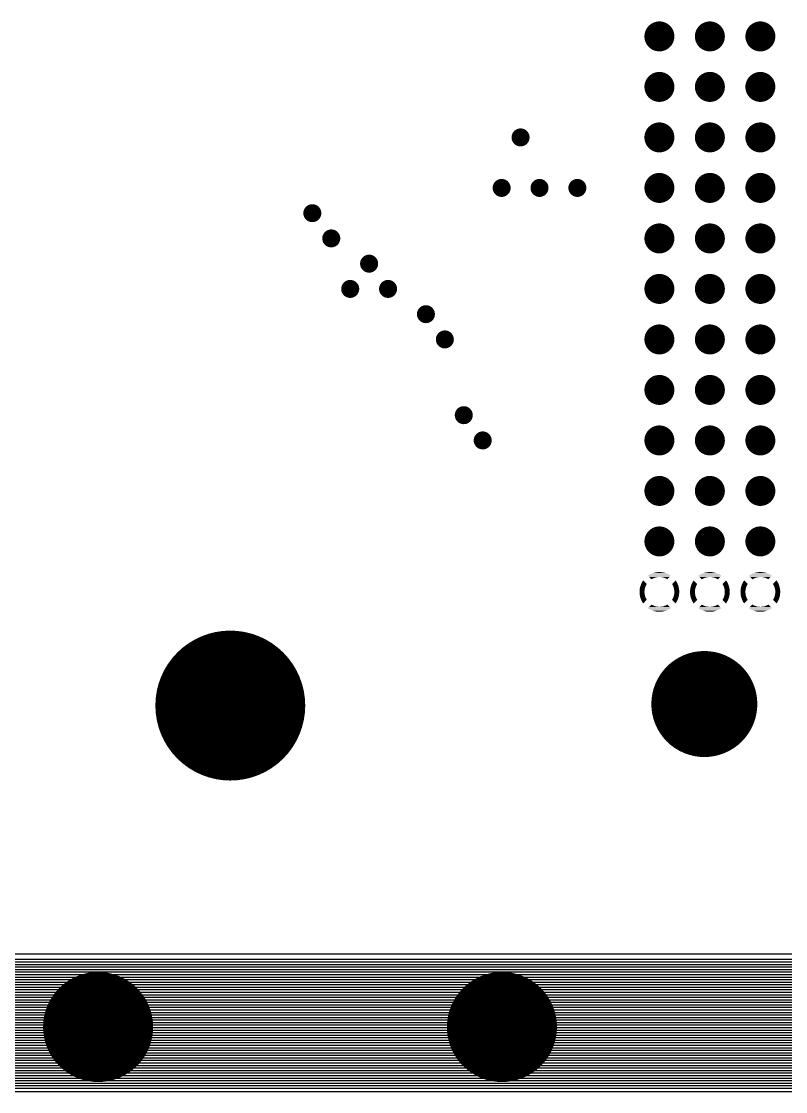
# Model space of a CAD drawing. Extents: x 295 to 953, y 10 to 290.
# Drawn here: x 624.2 to 662.6, y 96 to 149.8 of the extents above; entities that cross this region are included whole.
import ezdxf

# ---------------------------------------------------------------- set-up
doc = ezdxf.new("R2010")
doc.units = 0
doc.header["$LTSCALE"] = 5
doc.header["$MEASUREMENT"] = 0
doc.layers.get('0').update_dxf_attribs({"linetype": 'CONTINUOUS', "lineweight": 25})
doc.layers.add('DV-ABPB-A4_GND', color=1, linetype='CONTINUOUS')

msp = doc.modelspace()

# ---------------------------------------------------------------- linework, layer by layer
for points, const_width in [([(655.923, 149.073, 1), (656.677, 149.073, 1)], 0.754), ([(658.463, 149.073, 1), (659.217, 149.073, 1)], 0.754), ([(661.003, 149.073, 1), (661.757, 149.073, 1)], 0.754), ([(655.923, 146.533, 1), (656.677, 146.533, 1)], 0.754), ([(658.463, 146.533, 1), (659.217, 146.533, 1)], 0.754), ([(661.003, 146.533, 1), (661.757, 146.533, 1)], 0.754), ([(649.088, 143.993, 1), (649.541, 143.993, 1)], 0.453), ([(655.923, 143.993, 1), (656.677, 143.993, 1)], 0.754), ([(658.463, 143.993, 1), (659.217, 143.993, 1)], 0.754), ([(661.003, 143.993, 1), (661.757, 143.993, 1)], 0.754), ([(655.923, 141.453, 1), (656.677, 141.453, 1)], 0.754), ([(658.463, 141.453, 1), (659.217, 141.453, 1)], 0.754), ([(661.003, 141.453, 1), (661.757, 141.453, 1)], 0.754), ([(648.136, 141.453, 1), (648.589, 141.453, 1)], 0.453), ([(650.041, 141.453, 1), (650.494, 141.453, 1)], 0.453), ([(651.946, 141.453, 1), (652.399, 141.453, 1)], 0.453), ([(638.611, 140.183, 1), (639.064, 140.183, 1)], 0.453), ([(655.923, 138.913, 1), (656.677, 138.913, 1)], 0.754), ([(658.463, 138.913, 1), (659.217, 138.913, 1)], 0.754), ([(661.003, 138.913, 1), (661.757, 138.913, 1)], 0.754), ([(639.563, 138.913, 1), (640.016, 138.913, 1)], 0.453), ([(641.468, 137.643, 1), (641.921, 137.643, 1)], 0.453), ([(640.516, 136.373, 1), (640.969, 136.373, 1)], 0.453), ([(642.421, 136.373, 1), (642.874, 136.373, 1)], 0.453), ([(655.923, 136.373, 1), (656.677, 136.373, 1)], 0.754), ([(658.463, 136.373, 1), (659.217, 136.373, 1)], 0.754), ([(661.003, 136.373, 1), (661.757, 136.373, 1)], 0.754), ([(644.326, 135.103, 1), (644.779, 135.103, 1)], 0.453), ([(655.923, 133.833, 1), (656.677, 133.833, 1)], 0.754), ([(658.463, 133.833, 1), (659.217, 133.833, 1)], 0.754), ([(661.003, 133.833, 1), (661.757, 133.833, 1)], 0.754), ([(645.278, 133.833, 1), (645.731, 133.833, 1)], 0.453), ([(655.923, 131.293, 1), (656.677, 131.293, 1)], 0.754), ([(658.463, 131.293, 1), (659.217, 131.293, 1)], 0.754), ([(661.003, 131.293, 1), (661.757, 131.293, 1)], 0.754), ([(646.231, 130.023, 1), (646.684, 130.023, 1)], 0.453), ([(647.183, 128.753, 1), (647.636, 128.753, 1)], 0.453), ([(655.923, 128.753, 1), (656.677, 128.753, 1)], 0.754), ([(658.463, 128.753, 1), (659.217, 128.753, 1)], 0.754), ([(661.003, 128.753, 1), (661.757, 128.753, 1)], 0.754), ([(655.923, 126.213, 1), (656.677, 126.213, 1)], 0.754), ([(658.463, 126.213, 1), (659.217, 126.213, 1)], 0.754), ([(661.003, 126.213, 1), (661.757, 126.213, 1)], 0.754), ([(655.923, 123.673, 1), (656.677, 123.673, 1)], 0.754), ([(658.463, 123.673, 1), (659.217, 123.673, 1)], 0.754), ([(661.003, 123.673, 1), (661.757, 123.673, 1)], 0.754), ([(632.824, 115.418, 1), (636.595, 115.418, 1)], 3.771), ([(657.227, 115.495, 1), (659.894, 115.495, 1)], 2.667), ([(626.673, 99.251, 1), (629.442, 99.251, 1)], 2.77), ([(646.993, 99.251, 1), (649.762, 99.251, 1)], 2.77)]:
    msp.add_lwpolyline(points, format="xyb", close=True, dxfattribs=dict(const_width=const_width))
for points in [[(655.436, 121.637), (655.46, 121.675), (655.561, 121.637), (655.522, 121.675)], [(655.46, 121.675), (655.485, 121.713), (655.522, 121.675), (655.485, 121.713)], [(655.72, 121.948), (655.736, 121.959), (656.879, 121.948), (656.863, 121.959)], [(655.784, 121.884), (655.72, 121.948), (656.815, 121.884), (656.879, 121.948)], [(655.736, 121.959), (655.758, 121.973), (656.863, 121.959), (656.842, 121.973)], [(655.758, 121.973), (655.774, 121.983), (656.842, 121.973), (656.825, 121.983)], [(655.774, 121.983), (655.797, 121.997), (656.825, 121.983), (656.803, 121.997)], [(655.786, 121.882), (655.784, 121.884), (656.253, 121.882), (656.292, 121.884)], [(655.789, 121.879), (655.786, 121.882), (656.214, 121.879), (656.253, 121.882)], [(655.795, 121.873), (655.789, 121.879), (656.175, 121.873), (656.214, 121.879)], [(655.802, 121.866), (655.795, 121.873), (656.137, 121.866), (656.175, 121.873)], [(655.797, 121.997), (655.813, 122.006), (656.803, 121.997), (656.786, 122.006)], [(655.812, 121.857), (655.802, 121.866), (656.099, 121.857), (656.137, 121.866)], [(655.823, 121.845), (655.812, 121.857), (656.062, 121.845), (656.099, 121.857)], [(655.813, 122.006), (655.836, 122.019), (656.786, 122.006), (656.764, 122.019)], [(655.836, 121.832), (655.823, 121.845), (656.025, 121.832), (656.062, 121.845)], [(655.836, 122.019), (655.852, 122.027), (656.764, 122.019), (656.746, 122.027)], [(655.852, 121.817), (655.836, 121.832), (655.989, 121.817), (656.025, 121.832)], [(655.852, 122.027), (655.877, 122.039), (656.746, 122.027), (656.723, 122.039)], [(655.869, 121.799), (655.852, 121.817), (655.954, 121.799), (655.989, 121.817)], [(655.888, 121.781), (655.869, 121.799), (655.92, 121.781), (655.954, 121.799)], [(655.877, 122.039), (655.893, 122.046), (656.723, 122.039), (656.706, 122.046)], [(655.9, 121.768), (655.888, 121.781), (655.9, 121.768), (655.92, 121.781)], [(655.893, 122.046), (655.918, 122.057), (656.706, 122.046), (656.682, 122.057)], [(655.918, 122.057), (655.935, 122.064), (656.682, 122.057), (656.664, 122.064)], [(655.935, 122.064), (655.96, 122.073), (656.664, 122.064), (656.64, 122.073)], [(655.96, 122.073), (655.977, 122.079), (656.64, 122.073), (656.622, 122.079)], [(655.977, 122.079), (656.003, 122.087), (656.622, 122.079), (656.597, 122.087)], [(656.003, 122.087), (656.02, 122.093), (656.597, 122.087), (656.579, 122.093)], [(656.02, 122.093), (656.046, 122.1), (656.579, 122.093), (656.554, 122.1)], [(656.046, 122.1), (656.064, 122.104), (656.554, 122.1), (656.535, 122.104)], [(656.064, 122.104), (656.09, 122.11), (656.535, 122.104), (656.51, 122.11)], [(656.09, 122.11), (656.108, 122.114), (656.51, 122.11), (656.491, 122.114)], [(656.108, 122.114), (656.135, 122.119), (656.491, 122.114), (656.466, 122.119)], [(656.135, 122.119), (656.152, 122.122), (656.466, 122.119), (656.446, 122.122)], [(656.152, 122.122), (656.18, 122.125), (656.446, 122.122), (656.422, 122.125)], [(656.18, 122.125), (656.197, 122.127), (656.422, 122.125), (656.4, 122.127)], [(656.197, 122.127), (656.226, 122.13), (656.4, 122.127), (656.377, 122.13)], [(656.226, 122.13), (656.242, 122.131), (656.377, 122.13), (656.353, 122.131)], [(656.242, 122.131), (656.275, 122.132), (656.353, 122.131), (656.332, 122.132)], [(656.275, 122.132), (656.287, 122.133), (656.332, 122.132), (656.287, 122.133)], [(656.331, 121.883), (656.292, 121.884), (656.814, 121.883), (656.815, 121.884)], [(656.37, 121.881), (656.331, 121.883), (656.812, 121.881), (656.814, 121.883)], [(656.409, 121.876), (656.37, 121.881), (656.807, 121.876), (656.812, 121.881)], [(656.447, 121.869), (656.409, 121.876), (656.8, 121.869), (656.807, 121.876)], [(656.485, 121.861), (656.447, 121.869), (656.792, 121.861), (656.8, 121.869)], [(656.523, 121.85), (656.485, 121.861), (656.781, 121.85), (656.792, 121.861)], [(656.56, 121.837), (656.523, 121.85), (656.769, 121.837), (656.781, 121.85)], [(656.596, 121.823), (656.56, 121.837), (656.754, 121.823), (656.769, 121.837)], [(656.631, 121.807), (656.596, 121.823), (656.738, 121.807), (656.754, 121.823)], [(656.666, 121.788), (656.631, 121.807), (656.72, 121.788), (656.738, 121.807)], [(656.7, 121.768), (656.666, 121.788), (656.7, 121.768), (656.72, 121.788)], [(657.011, 121.609), (657.05, 121.648), (657.179, 121.609), (657.156, 121.648)], [(657.05, 121.648), (657.088, 121.686), (657.156, 121.648), (657.132, 121.686)], [(657.088, 121.686), (657.114, 121.713), (657.132, 121.686), (657.114, 121.713)], [(657.976, 121.637), (658, 121.675), (658.101, 121.637), (658.062, 121.675)], [(658, 121.675), (658.025, 121.713), (658.062, 121.675), (658.025, 121.713)], [(658.26, 121.948), (658.276, 121.959), (659.419, 121.948), (659.403, 121.959)], [(658.324, 121.884), (658.26, 121.948), (659.355, 121.884), (659.419, 121.948)], [(658.276, 121.959), (658.298, 121.973), (659.403, 121.959), (659.382, 121.973)], [(658.298, 121.973), (658.314, 121.983), (659.382, 121.973), (659.365, 121.983)], [(658.314, 121.983), (658.337, 121.997), (659.365, 121.983), (659.343, 121.997)], [(658.326, 121.882), (658.324, 121.884), (658.793, 121.882), (658.832, 121.884)], [(658.329, 121.879), (658.326, 121.882), (658.754, 121.879), (658.793, 121.882)], [(658.335, 121.873), (658.329, 121.879), (658.715, 121.873), (658.754, 121.879)], [(658.342, 121.866), (658.335, 121.873), (658.677, 121.866), (658.715, 121.873)], [(658.337, 121.997), (658.353, 122.006), (659.343, 121.997), (659.326, 122.006)], [(658.352, 121.857), (658.342, 121.866), (658.639, 121.857), (658.677, 121.866)], [(658.363, 121.845), (658.352, 121.857), (658.602, 121.845), (658.639, 121.857)], [(658.353, 122.006), (658.376, 122.019), (659.326, 122.006), (659.304, 122.019)], [(658.376, 121.832), (658.363, 121.845), (658.565, 121.832), (658.602, 121.845)], [(658.376, 122.019), (658.392, 122.027), (659.304, 122.019), (659.286, 122.027)], [(658.392, 121.817), (658.376, 121.832), (658.529, 121.817), (658.565, 121.832)], [(658.392, 122.027), (658.417, 122.039), (659.286, 122.027), (659.263, 122.039)], [(658.409, 121.799), (658.392, 121.817), (658.494, 121.799), (658.529, 121.817)], [(658.428, 121.781), (658.409, 121.799), (658.46, 121.781), (658.494, 121.799)], [(658.417, 122.039), (658.433, 122.046), (659.263, 122.039), (659.246, 122.046)], [(658.44, 121.768), (658.428, 121.781), (658.44, 121.768), (658.46, 121.781)], [(658.433, 122.046), (658.458, 122.057), (659.246, 122.046), (659.222, 122.057)], [(658.458, 122.057), (658.475, 122.064), (659.222, 122.057), (659.204, 122.064)], [(658.475, 122.064), (658.5, 122.073), (659.204, 122.064), (659.18, 122.073)], [(658.5, 122.073), (658.517, 122.079), (659.18, 122.073), (659.162, 122.079)], [(658.517, 122.079), (658.543, 122.087), (659.162, 122.079), (659.137, 122.087)], [(658.543, 122.087), (658.56, 122.093), (659.137, 122.087), (659.119, 122.093)], [(658.56, 122.093), (658.586, 122.1), (659.119, 122.093), (659.094, 122.1)], [(658.586, 122.1), (658.604, 122.104), (659.094, 122.1), (659.075, 122.104)], [(658.604, 122.104), (658.63, 122.11), (659.075, 122.104), (659.05, 122.11)], [(658.63, 122.11), (658.648, 122.114), (659.05, 122.11), (659.031, 122.114)], [(658.648, 122.114), (658.675, 122.119), (659.031, 122.114), (659.006, 122.119)], [(658.675, 122.119), (658.692, 122.122), (659.006, 122.119), (658.986, 122.122)], [(658.692, 122.122), (658.72, 122.125), (658.986, 122.122), (658.962, 122.125)], [(658.72, 122.125), (658.737, 122.127), (658.962, 122.125), (658.94, 122.127)], [(658.737, 122.127), (658.766, 122.13), (658.94, 122.127), (658.917, 122.13)], [(658.766, 122.13), (658.782, 122.131), (658.917, 122.13), (658.893, 122.131)], [(658.782, 122.131), (658.815, 122.132), (658.893, 122.131), (658.872, 122.132)], [(658.815, 122.132), (658.827, 122.133), (658.872, 122.132), (658.827, 122.133)], [(658.871, 121.883), (658.832, 121.884), (659.354, 121.883), (659.355, 121.884)], [(658.91, 121.881), (658.871, 121.883), (659.352, 121.881), (659.354, 121.883)], [(658.949, 121.876), (658.91, 121.881), (659.347, 121.876), (659.352, 121.881)], [(658.987, 121.869), (658.949, 121.876), (659.34, 121.869), (659.347, 121.876)], [(659.025, 121.861), (658.987, 121.869), (659.332, 121.861), (659.34, 121.869)], [(659.063, 121.85), (659.025, 121.861), (659.321, 121.85), (659.332, 121.861)], [(659.1, 121.837), (659.063, 121.85), (659.309, 121.837), (659.321, 121.85)], [(659.136, 121.823), (659.1, 121.837), (659.294, 121.823), (659.309, 121.837)], [(659.171, 121.807), (659.136, 121.823), (659.278, 121.807), (659.294, 121.823)], [(659.206, 121.788), (659.171, 121.807), (659.26, 121.788), (659.278, 121.807)], [(659.24, 121.768), (659.206, 121.788), (659.24, 121.768), (659.26, 121.788)], [(659.551, 121.609), (659.59, 121.648), (659.719, 121.609), (659.696, 121.648)], [(659.59, 121.648), (659.628, 121.686), (659.696, 121.648), (659.672, 121.686)], [(659.628, 121.686), (659.654, 121.713), (659.672, 121.686), (659.654, 121.713)], [(660.516, 121.637), (660.54, 121.675), (660.641, 121.637), (660.602, 121.675)], [(660.54, 121.675), (660.565, 121.713), (660.602, 121.675), (660.565, 121.713)], [(660.8, 121.948), (660.816, 121.959), (661.959, 121.948), (661.943, 121.959)], [(660.864, 121.884), (660.8, 121.948), (661.895, 121.884), (661.959, 121.948)], [(660.816, 121.959), (660.838, 121.973), (661.943, 121.959), (661.922, 121.973)], [(660.838, 121.973), (660.854, 121.983), (661.922, 121.973), (661.905, 121.983)], [(660.854, 121.983), (660.877, 121.997), (661.905, 121.983), (661.883, 121.997)], [(660.866, 121.882), (660.864, 121.884), (661.333, 121.882), (661.372, 121.884)], [(660.869, 121.879), (660.866, 121.882), (661.294, 121.879), (661.333, 121.882)], [(660.875, 121.873), (660.869, 121.879), (661.255, 121.873), (661.294, 121.879)], [(660.882, 121.866), (660.875, 121.873), (661.217, 121.866), (661.255, 121.873)], [(660.877, 121.997), (660.893, 122.006), (661.883, 121.997), (661.866, 122.006)], [(660.892, 121.857), (660.882, 121.866), (661.179, 121.857), (661.217, 121.866)], [(660.903, 121.845), (660.892, 121.857), (661.142, 121.845), (661.179, 121.857)], [(660.893, 122.006), (660.916, 122.019), (661.866, 122.006), (661.844, 122.019)], [(660.916, 121.832), (660.903, 121.845), (661.105, 121.832), (661.142, 121.845)], [(660.916, 122.019), (660.932, 122.027), (661.844, 122.019), (661.826, 122.027)], [(660.932, 121.817), (660.916, 121.832), (661.069, 121.817), (661.105, 121.832)], [(660.932, 122.027), (660.957, 122.039), (661.826, 122.027), (661.803, 122.039)], [(660.949, 121.799), (660.932, 121.817), (661.034, 121.799), (661.069, 121.817)], [(660.968, 121.781), (660.949, 121.799), (661, 121.781), (661.034, 121.799)], [(660.957, 122.039), (660.973, 122.046), (661.803, 122.039), (661.786, 122.046)], [(660.98, 121.768), (660.968, 121.781), (660.98, 121.768), (661, 121.781)], [(660.973, 122.046), (660.998, 122.057), (661.786, 122.046), (661.762, 122.057)], [(660.998, 122.057), (661.015, 122.064), (661.762, 122.057), (661.744, 122.064)], [(661.015, 122.064), (661.04, 122.073), (661.744, 122.064), (661.72, 122.073)], [(661.04, 122.073), (661.057, 122.079), (661.72, 122.073), (661.702, 122.079)], [(661.057, 122.079), (661.083, 122.087), (661.702, 122.079), (661.677, 122.087)], [(661.083, 122.087), (661.1, 122.093), (661.677, 122.087), (661.659, 122.093)], [(661.1, 122.093), (661.126, 122.1), (661.659, 122.093), (661.634, 122.1)], [(661.126, 122.1), (661.144, 122.104), (661.634, 122.1), (661.615, 122.104)], [(661.144, 122.104), (661.17, 122.11), (661.615, 122.104), (661.59, 122.11)], [(661.17, 122.11), (661.188, 122.114), (661.59, 122.11), (661.571, 122.114)], [(661.188, 122.114), (661.215, 122.119), (661.571, 122.114), (661.546, 122.119)], [(661.215, 122.119), (661.232, 122.122), (661.546, 122.119), (661.526, 122.122)], [(661.232, 122.122), (661.26, 122.125), (661.526, 122.122), (661.502, 122.125)], [(661.26, 122.125), (661.277, 122.127), (661.502, 122.125), (661.48, 122.127)], [(661.277, 122.127), (661.306, 122.13), (661.48, 122.127), (661.457, 122.13)], [(661.306, 122.13), (661.322, 122.131), (661.457, 122.13), (661.433, 122.131)], [(661.322, 122.131), (661.355, 122.132), (661.433, 122.131), (661.412, 122.132)], [(661.355, 122.132), (661.367, 122.133), (661.412, 122.132), (661.367, 122.133)], [(661.411, 121.883), (661.372, 121.884), (661.894, 121.883), (661.895, 121.884)], [(661.45, 121.881), (661.411, 121.883), (661.892, 121.881), (661.894, 121.883)], [(661.489, 121.876), (661.45, 121.881), (661.887, 121.876), (661.892, 121.881)], [(661.527, 121.869), (661.489, 121.876), (661.88, 121.869), (661.887, 121.876)], [(661.565, 121.861), (661.527, 121.869), (661.872, 121.861), (661.88, 121.869)], [(661.603, 121.85), (661.565, 121.861), (661.861, 121.85), (661.872, 121.861)], [(661.64, 121.837), (661.603, 121.85), (661.849, 121.837), (661.861, 121.85)], [(661.676, 121.823), (661.64, 121.837), (661.834, 121.823), (661.849, 121.837)], [(661.711, 121.807), (661.676, 121.823), (661.818, 121.807), (661.834, 121.823)], [(661.746, 121.788), (661.711, 121.807), (661.8, 121.788), (661.818, 121.807)], [(661.78, 121.768), (661.746, 121.788), (661.78, 121.768), (661.8, 121.788)], [(662.091, 121.609), (662.13, 121.648), (662.259, 121.609), (662.236, 121.648)], [(662.13, 121.648), (662.168, 121.686), (662.236, 121.648), (662.212, 121.686)], [(662.168, 121.686), (662.194, 121.713), (662.212, 121.686), (662.194, 121.713)], [(655.3, 121.133), (655.301, 121.164), (655.549, 121.133), (655.55, 121.164)], [(655.301, 121.094), (655.3, 121.133), (655.55, 121.094), (655.549, 121.133)], [(655.301, 121.165), (655.303, 121.203), (655.55, 121.165), (655.552, 121.203)], [(655.301, 121.164), (655.301, 121.165), (655.55, 121.164), (655.55, 121.165)], [(655.303, 121.21), (655.306, 121.242), (655.553, 121.21), (655.557, 121.242)], [(655.303, 121.203), (655.303, 121.21), (655.552, 121.203), (655.553, 121.21)], [(655.306, 121.242), (655.308, 121.255), (655.557, 121.242), (655.559, 121.255)], [(655.308, 121.255), (655.311, 121.281), (655.559, 121.255), (655.564, 121.281)], [(655.311, 121.281), (655.314, 121.3), (655.564, 121.281), (655.568, 121.3)], [(655.314, 121.3), (655.318, 121.319), (655.568, 121.3), (655.572, 121.319)], [(655.318, 121.319), (655.323, 121.344), (655.572, 121.319), (655.58, 121.344)], [(655.323, 121.344), (655.326, 121.356), (655.58, 121.344), (655.583, 121.356)], [(655.326, 121.356), (655.333, 121.388), (655.583, 121.356), (655.594, 121.388)], [(655.333, 121.388), (655.335, 121.393), (655.594, 121.388), (655.596, 121.393)], [(655.335, 121.393), (655.345, 121.43), (655.596, 121.393), (655.61, 121.43)], [(655.345, 121.43), (655.346, 121.431), (655.61, 121.43), (655.611, 121.431)], [(655.346, 121.431), (655.357, 121.465), (655.611, 121.431), (655.626, 121.465)], [(655.357, 121.465), (655.36, 121.474), (655.626, 121.465), (655.631, 121.474)], [(655.36, 121.474), (655.37, 121.5), (655.631, 121.474), (655.645, 121.5)], [(655.37, 121.5), (655.376, 121.516), (655.645, 121.5), (655.654, 121.516)], [(655.376, 121.516), (655.384, 121.533), (655.654, 121.516), (655.665, 121.533)], [(655.384, 121.533), (655.394, 121.557), (655.665, 121.533), (655.641, 121.557)], [(655.394, 121.557), (655.414, 121.597), (655.641, 121.557), (655.6, 121.597)], [(655.414, 121.597), (655.436, 121.637), (655.6, 121.597), (655.561, 121.637)], [(656.935, 121.533), (656.971, 121.569), (657.216, 121.533), (657.199, 121.569)], [(656.938, 121.528), (656.935, 121.533), (657.218, 121.528), (657.216, 121.533)], [(656.951, 121.506), (656.938, 121.528), (657.227, 121.506), (657.218, 121.528)], [(656.962, 121.486), (656.951, 121.506), (657.235, 121.486), (657.227, 121.506)], [(656.969, 121.472), (656.962, 121.486), (657.24, 121.472), (657.235, 121.486)], [(656.983, 121.444), (656.969, 121.472), (657.25, 121.444), (657.24, 121.472)], [(656.971, 121.569), (657.011, 121.609), (657.199, 121.569), (657.179, 121.609)], [(656.986, 121.437), (656.983, 121.444), (657.252, 121.437), (657.25, 121.444)], [(657.001, 121.401), (656.986, 121.437), (657.263, 121.401), (657.252, 121.437)], [(657.001, 121.4), (657.001, 121.401), (657.263, 121.4), (657.263, 121.401)], [(657.014, 121.364), (657.001, 121.4), (657.272, 121.364), (657.263, 121.4)], [(657.016, 121.357), (657.014, 121.364), (657.274, 121.357), (657.272, 121.364)], [(657.025, 121.326), (657.016, 121.357), (657.28, 121.326), (657.274, 121.357)], [(657.028, 121.313), (657.025, 121.326), (657.283, 121.313), (657.28, 121.326)], [(657.034, 121.288), (657.028, 121.313), (657.287, 121.288), (657.283, 121.313)], [(657.038, 121.268), (657.034, 121.288), (657.29, 121.268), (657.287, 121.288)], [(657.041, 121.25), (657.038, 121.268), (657.292, 121.25), (657.29, 121.268)], [(657.045, 121.223), (657.041, 121.25), (657.295, 121.223), (657.292, 121.25)], [(657.046, 121.211), (657.045, 121.223), (657.296, 121.211), (657.295, 121.223)], [(657.049, 121.178), (657.046, 121.211), (657.298, 121.178), (657.296, 121.211)], [(657.049, 121.172), (657.049, 121.178), (657.298, 121.172), (657.298, 121.178)], [(657.05, 121.133), (657.049, 121.172), (657.299, 121.133), (657.298, 121.172)], [(657.05, 121.102), (657.05, 121.133), (657.299, 121.102), (657.299, 121.133)], [(657.84, 121.133), (657.841, 121.164), (658.089, 121.133), (658.09, 121.164)], [(657.841, 121.094), (657.84, 121.133), (658.09, 121.094), (658.089, 121.133)], [(657.841, 121.165), (657.843, 121.203), (658.09, 121.165), (658.092, 121.203)], [(657.841, 121.164), (657.841, 121.165), (658.09, 121.164), (658.09, 121.165)], [(657.843, 121.21), (657.846, 121.242), (658.093, 121.21), (658.097, 121.242)], [(657.843, 121.203), (657.843, 121.21), (658.092, 121.203), (658.093, 121.21)], [(657.846, 121.242), (657.848, 121.255), (658.097, 121.242), (658.099, 121.255)], [(657.848, 121.255), (657.851, 121.281), (658.099, 121.255), (658.104, 121.281)], [(657.851, 121.281), (657.854, 121.3), (658.104, 121.281), (658.108, 121.3)], [(657.854, 121.3), (657.858, 121.319), (658.108, 121.3), (658.112, 121.319)], [(657.858, 121.319), (657.863, 121.344), (658.112, 121.319), (658.12, 121.344)], [(657.863, 121.344), (657.866, 121.356), (658.12, 121.344), (658.123, 121.356)], [(657.866, 121.356), (657.873, 121.388), (658.123, 121.356), (658.134, 121.388)], [(657.873, 121.388), (657.875, 121.393), (658.134, 121.388), (658.136, 121.393)], [(657.875, 121.393), (657.885, 121.43), (658.136, 121.393), (658.15, 121.43)], [(657.885, 121.43), (657.886, 121.431), (658.15, 121.43), (658.151, 121.431)], [(657.886, 121.431), (657.897, 121.465), (658.151, 121.431), (658.166, 121.465)], [(657.897, 121.465), (657.9, 121.474), (658.166, 121.465), (658.171, 121.474)], [(657.9, 121.474), (657.91, 121.5), (658.171, 121.474), (658.185, 121.5)], [(657.91, 121.5), (657.916, 121.516), (658.185, 121.5), (658.194, 121.516)], [(657.916, 121.516), (657.924, 121.533), (658.194, 121.516), (658.205, 121.533)], [(657.924, 121.533), (657.934, 121.557), (658.205, 121.533), (658.181, 121.557)], [(657.934, 121.557), (657.954, 121.597), (658.181, 121.557), (658.14, 121.597)], [(657.954, 121.597), (657.976, 121.637), (658.14, 121.597), (658.101, 121.637)], [(659.475, 121.533), (659.511, 121.569), (659.756, 121.533), (659.739, 121.569)], [(659.478, 121.528), (659.475, 121.533), (659.758, 121.528), (659.756, 121.533)], [(659.491, 121.506), (659.478, 121.528), (659.767, 121.506), (659.758, 121.528)], [(659.502, 121.486), (659.491, 121.506), (659.775, 121.486), (659.767, 121.506)], [(659.509, 121.472), (659.502, 121.486), (659.78, 121.472), (659.775, 121.486)], [(659.523, 121.444), (659.509, 121.472), (659.79, 121.444), (659.78, 121.472)], [(659.511, 121.569), (659.551, 121.609), (659.739, 121.569), (659.719, 121.609)], [(659.526, 121.437), (659.523, 121.444), (659.792, 121.437), (659.79, 121.444)], [(659.541, 121.401), (659.526, 121.437), (659.803, 121.401), (659.792, 121.437)], [(659.541, 121.4), (659.541, 121.401), (659.803, 121.4), (659.803, 121.401)], [(659.554, 121.364), (659.541, 121.4), (659.812, 121.364), (659.803, 121.4)], [(659.556, 121.357), (659.554, 121.364), (659.814, 121.357), (659.812, 121.364)], [(659.565, 121.326), (659.556, 121.357), (659.82, 121.326), (659.814, 121.357)], [(659.568, 121.313), (659.565, 121.326), (659.823, 121.313), (659.82, 121.326)], [(659.574, 121.288), (659.568, 121.313), (659.827, 121.288), (659.823, 121.313)], [(659.578, 121.268), (659.574, 121.288), (659.83, 121.268), (659.827, 121.288)], [(659.581, 121.25), (659.578, 121.268), (659.832, 121.25), (659.83, 121.268)], [(659.585, 121.223), (659.581, 121.25), (659.835, 121.223), (659.832, 121.25)], [(659.586, 121.211), (659.585, 121.223), (659.836, 121.211), (659.835, 121.223)], [(659.589, 121.178), (659.586, 121.211), (659.838, 121.178), (659.836, 121.211)], [(659.589, 121.172), (659.589, 121.178), (659.838, 121.172), (659.838, 121.178)], [(659.59, 121.133), (659.589, 121.172), (659.839, 121.133), (659.838, 121.172)], [(659.59, 121.102), (659.59, 121.133), (659.839, 121.102), (659.839, 121.133)], [(660.38, 121.133), (660.381, 121.164), (660.629, 121.133), (660.63, 121.164)], [(660.381, 121.094), (660.38, 121.133), (660.63, 121.094), (660.629, 121.133)], [(660.381, 121.165), (660.383, 121.203), (660.63, 121.165), (660.632, 121.203)], [(660.381, 121.164), (660.381, 121.165), (660.63, 121.164), (660.63, 121.165)], [(660.383, 121.21), (660.386, 121.242), (660.633, 121.21), (660.637, 121.242)], [(660.383, 121.203), (660.383, 121.21), (660.632, 121.203), (660.633, 121.21)], [(660.386, 121.242), (660.388, 121.255), (660.637, 121.242), (660.639, 121.255)], [(660.388, 121.255), (660.391, 121.281), (660.639, 121.255), (660.644, 121.281)], [(660.391, 121.281), (660.394, 121.3), (660.644, 121.281), (660.648, 121.3)], [(660.394, 121.3), (660.398, 121.319), (660.648, 121.3), (660.652, 121.319)], [(660.398, 121.319), (660.403, 121.344), (660.652, 121.319), (660.66, 121.344)], [(660.403, 121.344), (660.406, 121.356), (660.66, 121.344), (660.663, 121.356)], [(660.406, 121.356), (660.413, 121.388), (660.663, 121.356), (660.674, 121.388)], [(660.413, 121.388), (660.415, 121.393), (660.674, 121.388), (660.676, 121.393)], [(660.415, 121.393), (660.425, 121.43), (660.676, 121.393), (660.69, 121.43)], [(660.425, 121.43), (660.426, 121.431), (660.69, 121.43), (660.691, 121.431)], [(660.426, 121.431), (660.437, 121.465), (660.691, 121.431), (660.706, 121.465)], [(660.437, 121.465), (660.44, 121.474), (660.706, 121.465), (660.711, 121.474)], [(660.44, 121.474), (660.45, 121.5), (660.711, 121.474), (660.725, 121.5)], [(660.45, 121.5), (660.456, 121.516), (660.725, 121.5), (660.734, 121.516)], [(660.456, 121.516), (660.464, 121.533), (660.734, 121.516), (660.745, 121.533)], [(660.464, 121.533), (660.474, 121.557), (660.745, 121.533), (660.721, 121.557)], [(660.474, 121.557), (660.494, 121.597), (660.721, 121.557), (660.68, 121.597)], [(660.494, 121.597), (660.516, 121.637), (660.68, 121.597), (660.641, 121.637)], [(662.015, 121.533), (662.051, 121.569), (662.296, 121.533), (662.279, 121.569)], [(662.018, 121.528), (662.015, 121.533), (662.298, 121.528), (662.296, 121.533)], [(662.031, 121.506), (662.018, 121.528), (662.307, 121.506), (662.298, 121.528)], [(662.042, 121.486), (662.031, 121.506), (662.315, 121.486), (662.307, 121.506)], [(662.049, 121.472), (662.042, 121.486), (662.32, 121.472), (662.315, 121.486)], [(662.063, 121.444), (662.049, 121.472), (662.33, 121.444), (662.32, 121.472)], [(662.051, 121.569), (662.091, 121.609), (662.279, 121.569), (662.259, 121.609)], [(662.066, 121.437), (662.063, 121.444), (662.332, 121.437), (662.33, 121.444)], [(662.081, 121.401), (662.066, 121.437), (662.343, 121.401), (662.332, 121.437)], [(662.081, 121.4), (662.081, 121.401), (662.343, 121.4), (662.343, 121.401)], [(662.094, 121.364), (662.081, 121.4), (662.352, 121.364), (662.343, 121.4)], [(662.096, 121.357), (662.094, 121.364), (662.354, 121.357), (662.352, 121.364)], [(662.105, 121.326), (662.096, 121.357), (662.36, 121.326), (662.354, 121.357)], [(662.108, 121.313), (662.105, 121.326), (662.363, 121.313), (662.36, 121.326)], [(662.114, 121.288), (662.108, 121.313), (662.367, 121.288), (662.363, 121.313)], [(662.118, 121.268), (662.114, 121.288), (662.37, 121.268), (662.367, 121.288)], [(662.121, 121.25), (662.118, 121.268), (662.372, 121.25), (662.37, 121.268)], [(662.125, 121.223), (662.121, 121.25), (662.375, 121.223), (662.372, 121.25)], [(662.126, 121.211), (662.125, 121.223), (662.376, 121.211), (662.375, 121.223)], [(662.129, 121.178), (662.126, 121.211), (662.378, 121.178), (662.376, 121.211)], [(662.129, 121.172), (662.129, 121.178), (662.378, 121.172), (662.378, 121.178)], [(662.13, 121.133), (662.129, 121.172), (662.379, 121.133), (662.378, 121.172)], [(662.13, 121.102), (662.13, 121.133), (662.379, 121.102), (662.379, 121.133)], [(655.301, 121.088), (655.301, 121.094), (655.551, 121.088), (655.55, 121.094)], [(655.303, 121.055), (655.301, 121.088), (655.553, 121.055), (655.551, 121.088)], [(655.304, 121.043), (655.303, 121.055), (655.555, 121.043), (655.553, 121.055)], [(655.307, 121.017), (655.304, 121.043), (655.558, 121.017), (655.555, 121.043)], [(655.309, 120.999), (655.307, 121.017), (655.562, 120.999), (655.558, 121.017)], [(655.313, 120.978), (655.309, 120.999), (655.565, 120.978), (655.562, 120.999)], [(655.316, 120.954), (655.313, 120.978), (655.571, 120.954), (655.565, 120.978)], [(655.319, 120.94), (655.316, 120.954), (655.574, 120.94), (655.571, 120.954)], [(655.325, 120.91), (655.319, 120.94), (655.583, 120.91), (655.574, 120.94)], [(655.327, 120.903), (655.325, 120.91), (655.585, 120.903), (655.583, 120.91)], [(655.337, 120.866), (655.327, 120.903), (655.598, 120.866), (655.585, 120.903)], [(655.348, 120.83), (655.337, 120.866), (655.613, 120.83), (655.598, 120.866)], [(655.35, 120.823), (655.348, 120.83), (655.616, 120.823), (655.613, 120.83)], [(655.36, 120.795), (655.35, 120.823), (655.63, 120.795), (655.616, 120.823)], [(655.365, 120.781), (655.36, 120.795), (655.637, 120.781), (655.63, 120.795)], [(655.373, 120.76), (655.365, 120.781), (655.648, 120.76), (655.637, 120.781)], [(655.381, 120.739), (655.373, 120.76), (655.661, 120.739), (655.648, 120.76)], [(655.384, 120.733), (655.381, 120.739), (655.665, 120.733), (655.661, 120.739)], [(655.4, 120.698), (655.384, 120.733), (655.629, 120.698), (655.665, 120.733)], [(655.421, 120.658), (655.4, 120.698), (655.589, 120.658), (655.629, 120.698)], [(655.443, 120.618), (655.421, 120.658), (655.55, 120.618), (655.589, 120.658)], [(655.467, 120.58), (655.443, 120.618), (655.512, 120.58), (655.55, 120.618)], [(655.485, 120.554), (655.467, 120.58), (655.485, 120.554), (655.512, 120.58)], [(656.935, 120.733), (656.945, 120.751), (657.215, 120.733), (657.223, 120.751)], [(656.959, 120.71), (656.935, 120.733), (657.205, 120.71), (657.215, 120.733)], [(656.945, 120.751), (656.955, 120.767), (657.223, 120.751), (657.229, 120.767)], [(656.955, 120.767), (656.968, 120.793), (657.229, 120.767), (657.239, 120.793)], [(656.999, 120.669), (656.959, 120.71), (657.185, 120.669), (657.205, 120.71)], [(656.968, 120.793), (656.973, 120.802), (657.239, 120.793), (657.242, 120.802)], [(656.973, 120.802), (656.989, 120.836), (657.242, 120.802), (657.254, 120.836)], [(656.989, 120.837), (657.004, 120.873), (657.254, 120.837), (657.265, 120.873)], [(656.989, 120.836), (656.989, 120.837), (657.254, 120.836), (657.254, 120.837)], [(657.039, 120.63), (656.999, 120.669), (657.163, 120.63), (657.185, 120.669)], [(657.004, 120.873), (657.006, 120.879), (657.265, 120.873), (657.266, 120.879)], [(657.006, 120.879), (657.016, 120.91), (657.266, 120.879), (657.274, 120.91)], [(657.016, 120.91), (657.02, 120.923), (657.274, 120.91), (657.277, 120.923)], [(657.02, 120.923), (657.027, 120.948), (657.277, 120.923), (657.282, 120.948)], [(657.027, 120.948), (657.031, 120.967), (657.282, 120.948), (657.285, 120.967)], [(657.031, 120.967), (657.036, 120.986), (657.285, 120.967), (657.288, 120.986)], [(657.036, 120.986), (657.04, 121.011), (657.288, 120.986), (657.292, 121.011)], [(657.077, 120.591), (657.039, 120.63), (657.14, 120.591), (657.163, 120.63)], [(657.04, 121.011), (657.042, 121.024), (657.292, 121.011), (657.293, 121.024)], [(657.042, 121.024), (657.046, 121.056), (657.293, 121.024), (657.296, 121.056)], [(657.046, 121.056), (657.047, 121.063), (657.296, 121.056), (657.297, 121.063)], [(657.047, 121.063), (657.05, 121.101), (657.297, 121.063), (657.299, 121.101)], [(657.05, 121.101), (657.05, 121.102), (657.299, 121.101), (657.299, 121.102)], [(657.114, 120.554), (657.077, 120.591), (657.114, 120.554), (657.14, 120.591)], [(657.841, 121.088), (657.841, 121.094), (658.091, 121.088), (658.09, 121.094)], [(657.843, 121.055), (657.841, 121.088), (658.093, 121.055), (658.091, 121.088)], [(657.844, 121.043), (657.843, 121.055), (658.095, 121.043), (658.093, 121.055)], [(657.847, 121.017), (657.844, 121.043), (658.098, 121.017), (658.095, 121.043)], [(657.849, 120.999), (657.847, 121.017), (658.102, 120.999), (658.098, 121.017)], [(657.853, 120.978), (657.849, 120.999), (658.105, 120.978), (658.102, 120.999)], [(657.856, 120.954), (657.853, 120.978), (658.111, 120.954), (658.105, 120.978)], [(657.859, 120.94), (657.856, 120.954), (658.114, 120.94), (658.111, 120.954)], [(657.865, 120.91), (657.859, 120.94), (658.123, 120.91), (658.114, 120.94)], [(657.867, 120.903), (657.865, 120.91), (658.125, 120.903), (658.123, 120.91)], [(657.877, 120.866), (657.867, 120.903), (658.138, 120.866), (658.125, 120.903)], [(657.888, 120.83), (657.877, 120.866), (658.153, 120.83), (658.138, 120.866)], [(657.89, 120.823), (657.888, 120.83), (658.156, 120.823), (658.153, 120.83)], [(657.9, 120.795), (657.89, 120.823), (658.17, 120.795), (658.156, 120.823)], [(657.905, 120.781), (657.9, 120.795), (658.177, 120.781), (658.17, 120.795)], [(657.913, 120.76), (657.905, 120.781), (658.188, 120.76), (658.177, 120.781)], [(657.921, 120.739), (657.913, 120.76), (658.201, 120.739), (658.188, 120.76)], [(657.924, 120.733), (657.921, 120.739), (658.205, 120.733), (658.201, 120.739)], [(657.94, 120.698), (657.924, 120.733), (658.169, 120.698), (658.205, 120.733)], [(657.961, 120.658), (657.94, 120.698), (658.129, 120.658), (658.169, 120.698)], [(657.983, 120.618), (657.961, 120.658), (658.09, 120.618), (658.129, 120.658)], [(658.007, 120.58), (657.983, 120.618), (658.052, 120.58), (658.09, 120.618)], [(658.025, 120.554), (658.007, 120.58), (658.025, 120.554), (658.052, 120.58)], [(659.475, 120.733), (659.485, 120.751), (659.755, 120.733), (659.763, 120.751)], [(659.499, 120.71), (659.475, 120.733), (659.745, 120.71), (659.755, 120.733)], [(659.485, 120.751), (659.495, 120.767), (659.763, 120.751), (659.769, 120.767)], [(659.495, 120.767), (659.508, 120.793), (659.769, 120.767), (659.779, 120.793)], [(659.539, 120.669), (659.499, 120.71), (659.725, 120.669), (659.745, 120.71)], [(659.508, 120.793), (659.513, 120.802), (659.779, 120.793), (659.782, 120.802)], [(659.513, 120.802), (659.529, 120.836), (659.782, 120.802), (659.794, 120.836)], [(659.529, 120.837), (659.544, 120.873), (659.794, 120.837), (659.805, 120.873)], [(659.529, 120.836), (659.529, 120.837), (659.794, 120.836), (659.794, 120.837)], [(659.579, 120.63), (659.539, 120.669), (659.703, 120.63), (659.725, 120.669)], [(659.544, 120.873), (659.546, 120.879), (659.805, 120.873), (659.806, 120.879)], [(659.546, 120.879), (659.556, 120.91), (659.806, 120.879), (659.814, 120.91)], [(659.556, 120.91), (659.56, 120.923), (659.814, 120.91), (659.817, 120.923)], [(659.56, 120.923), (659.567, 120.948), (659.817, 120.923), (659.822, 120.948)], [(659.567, 120.948), (659.571, 120.967), (659.822, 120.948), (659.825, 120.967)], [(659.571, 120.967), (659.576, 120.986), (659.825, 120.967), (659.828, 120.986)], [(659.576, 120.986), (659.58, 121.011), (659.828, 120.986), (659.832, 121.011)], [(659.617, 120.591), (659.579, 120.63), (659.68, 120.591), (659.703, 120.63)], [(659.58, 121.011), (659.582, 121.024), (659.832, 121.011), (659.833, 121.024)], [(659.582, 121.024), (659.586, 121.056), (659.833, 121.024), (659.836, 121.056)], [(659.586, 121.056), (659.587, 121.063), (659.836, 121.056), (659.837, 121.063)], [(659.587, 121.063), (659.59, 121.101), (659.837, 121.063), (659.839, 121.101)], [(659.59, 121.101), (659.59, 121.102), (659.839, 121.101), (659.839, 121.102)], [(659.654, 120.554), (659.617, 120.591), (659.654, 120.554), (659.68, 120.591)], [(660.381, 121.088), (660.381, 121.094), (660.631, 121.088), (660.63, 121.094)], [(660.383, 121.055), (660.381, 121.088), (660.633, 121.055), (660.631, 121.088)], [(660.384, 121.043), (660.383, 121.055), (660.635, 121.043), (660.633, 121.055)], [(660.387, 121.017), (660.384, 121.043), (660.638, 121.017), (660.635, 121.043)], [(660.389, 120.999), (660.387, 121.017), (660.642, 120.999), (660.638, 121.017)], [(660.393, 120.978), (660.389, 120.999), (660.645, 120.978), (660.642, 120.999)], [(660.396, 120.954), (660.393, 120.978), (660.651, 120.954), (660.645, 120.978)], [(660.399, 120.94), (660.396, 120.954), (660.654, 120.94), (660.651, 120.954)], [(660.405, 120.91), (660.399, 120.94), (660.663, 120.91), (660.654, 120.94)], [(660.407, 120.903), (660.405, 120.91), (660.665, 120.903), (660.663, 120.91)], [(660.417, 120.866), (660.407, 120.903), (660.678, 120.866), (660.665, 120.903)], [(660.428, 120.83), (660.417, 120.866), (660.693, 120.83), (660.678, 120.866)], [(660.43, 120.823), (660.428, 120.83), (660.696, 120.823), (660.693, 120.83)], [(660.44, 120.795), (660.43, 120.823), (660.71, 120.795), (660.696, 120.823)], [(660.445, 120.781), (660.44, 120.795), (660.717, 120.781), (660.71, 120.795)], [(660.453, 120.76), (660.445, 120.781), (660.728, 120.76), (660.717, 120.781)], [(660.461, 120.739), (660.453, 120.76), (660.741, 120.739), (660.728, 120.76)], [(660.464, 120.733), (660.461, 120.739), (660.745, 120.733), (660.741, 120.739)], [(660.48, 120.698), (660.464, 120.733), (660.709, 120.698), (660.745, 120.733)], [(660.501, 120.658), (660.48, 120.698), (660.669, 120.658), (660.709, 120.698)], [(660.523, 120.618), (660.501, 120.658), (660.63, 120.618), (660.669, 120.658)], [(660.547, 120.58), (660.523, 120.618), (660.592, 120.58), (660.63, 120.618)], [(660.565, 120.554), (660.547, 120.58), (660.565, 120.554), (660.592, 120.58)], [(662.015, 120.733), (662.025, 120.751), (662.295, 120.733), (662.303, 120.751)], [(662.039, 120.71), (662.015, 120.733), (662.285, 120.71), (662.295, 120.733)], [(662.025, 120.751), (662.035, 120.767), (662.303, 120.751), (662.309, 120.767)], [(662.035, 120.767), (662.048, 120.793), (662.309, 120.767), (662.319, 120.793)], [(662.079, 120.669), (662.039, 120.71), (662.265, 120.669), (662.285, 120.71)], [(662.048, 120.793), (662.053, 120.802), (662.319, 120.793), (662.322, 120.802)], [(662.053, 120.802), (662.069, 120.836), (662.322, 120.802), (662.334, 120.836)], [(662.069, 120.837), (662.084, 120.873), (662.334, 120.837), (662.345, 120.873)], [(662.069, 120.836), (662.069, 120.837), (662.334, 120.836), (662.334, 120.837)], [(662.119, 120.63), (662.079, 120.669), (662.243, 120.63), (662.265, 120.669)], [(662.084, 120.873), (662.086, 120.879), (662.345, 120.873), (662.346, 120.879)], [(662.086, 120.879), (662.096, 120.91), (662.346, 120.879), (662.354, 120.91)], [(662.096, 120.91), (662.1, 120.923), (662.354, 120.91), (662.357, 120.923)], [(662.1, 120.923), (662.107, 120.948), (662.357, 120.923), (662.362, 120.948)], [(662.107, 120.948), (662.111, 120.967), (662.362, 120.948), (662.365, 120.967)], [(662.111, 120.967), (662.116, 120.986), (662.365, 120.967), (662.368, 120.986)], [(662.116, 120.986), (662.12, 121.011), (662.368, 120.986), (662.372, 121.011)], [(662.157, 120.591), (662.119, 120.63), (662.22, 120.591), (662.243, 120.63)], [(662.12, 121.011), (662.122, 121.024), (662.372, 121.011), (662.373, 121.024)], [(662.122, 121.024), (662.126, 121.056), (662.373, 121.024), (662.376, 121.056)], [(662.126, 121.056), (662.127, 121.063), (662.376, 121.056), (662.377, 121.063)], [(662.127, 121.063), (662.13, 121.101), (662.377, 121.063), (662.379, 121.101)], [(662.13, 121.101), (662.13, 121.102), (662.379, 121.101), (662.379, 121.102)], [(662.194, 120.554), (662.157, 120.591), (662.194, 120.554), (662.22, 120.591)], [(655.72, 120.319), (655.784, 120.383), (656.879, 120.319), (656.815, 120.383)], [(655.736, 120.308), (655.72, 120.319), (656.863, 120.308), (656.879, 120.319)], [(655.758, 120.293), (655.736, 120.308), (656.841, 120.293), (656.863, 120.308)], [(655.774, 120.283), (655.758, 120.293), (656.826, 120.283), (656.841, 120.293)], [(655.796, 120.27), (655.774, 120.283), (656.803, 120.27), (656.826, 120.283)], [(655.784, 120.383), (655.785, 120.383), (656.308, 120.383), (656.269, 120.383)], [(655.785, 120.383), (655.788, 120.386), (656.269, 120.383), (656.23, 120.386)], [(655.788, 120.386), (655.792, 120.391), (656.23, 120.386), (656.191, 120.391)], [(655.792, 120.391), (655.799, 120.397), (656.191, 120.391), (656.152, 120.397)], [(655.813, 120.261), (655.796, 120.27), (656.787, 120.261), (656.803, 120.27)], [(655.799, 120.397), (655.808, 120.406), (656.152, 120.397), (656.114, 120.406)], [(655.808, 120.406), (655.818, 120.417), (656.114, 120.406), (656.077, 120.417)], [(655.836, 120.248), (655.813, 120.261), (656.763, 120.248), (656.787, 120.261)], [(655.818, 120.417), (655.831, 120.429), (656.077, 120.417), (656.04, 120.429)], [(655.831, 120.429), (655.845, 120.444), (656.04, 120.429), (656.003, 120.444)], [(655.853, 120.239), (655.836, 120.248), (656.747, 120.239), (656.763, 120.248)], [(655.845, 120.444), (655.862, 120.46), (656.003, 120.444), (655.968, 120.46)], [(655.876, 120.228), (655.853, 120.239), (656.723, 120.228), (656.747, 120.239)], [(655.862, 120.46), (655.88, 120.478), (655.968, 120.46), (655.933, 120.478)], [(655.894, 120.22), (655.876, 120.228), (656.706, 120.22), (656.723, 120.228)], [(655.88, 120.478), (655.9, 120.498), (655.933, 120.478), (655.9, 120.498)], [(655.917, 120.21), (655.894, 120.22), (656.682, 120.21), (656.706, 120.22)], [(655.935, 120.203), (655.917, 120.21), (656.665, 120.203), (656.682, 120.21)], [(655.959, 120.194), (655.935, 120.203), (656.639, 120.194), (656.665, 120.203)], [(655.978, 120.187), (655.959, 120.194), (656.622, 120.187), (656.639, 120.194)], [(656.002, 120.179), (655.978, 120.187), (656.597, 120.179), (656.622, 120.187)], [(656.021, 120.174), (656.002, 120.179), (656.579, 120.174), (656.597, 120.179)], [(656.045, 120.167), (656.021, 120.174), (656.553, 120.167), (656.579, 120.174)], [(656.065, 120.162), (656.045, 120.167), (656.536, 120.162), (656.553, 120.167)], [(656.089, 120.156), (656.065, 120.162), (656.509, 120.156), (656.536, 120.162)], [(656.109, 120.152), (656.089, 120.156), (656.492, 120.152), (656.509, 120.156)], [(656.133, 120.148), (656.109, 120.152), (656.465, 120.148), (656.492, 120.152)], [(656.154, 120.145), (656.133, 120.148), (656.447, 120.145), (656.465, 120.148)], [(656.178, 120.141), (656.154, 120.145), (656.42, 120.141), (656.447, 120.145)], [(656.199, 120.139), (656.178, 120.141), (656.403, 120.139), (656.42, 120.141)], [(656.223, 120.137), (656.199, 120.139), (656.374, 120.137), (656.403, 120.139)], [(656.246, 120.136), (656.223, 120.137), (656.358, 120.136), (656.374, 120.137)], [(656.268, 120.134), (656.246, 120.136), (656.325, 120.134), (656.358, 120.136)], [(656.313, 120.134), (656.268, 120.134), (656.313, 120.134), (656.325, 120.134)], [(656.308, 120.383), (656.347, 120.384), (656.815, 120.383), (656.814, 120.384)], [(656.347, 120.384), (656.385, 120.388), (656.814, 120.384), (656.81, 120.388)], [(656.385, 120.388), (656.424, 120.393), (656.81, 120.388), (656.805, 120.393)], [(656.424, 120.393), (656.462, 120.401), (656.805, 120.393), (656.797, 120.401)], [(656.462, 120.401), (656.5, 120.41), (656.797, 120.401), (656.788, 120.41)], [(656.5, 120.41), (656.538, 120.421), (656.788, 120.41), (656.776, 120.421)], [(656.538, 120.421), (656.574, 120.435), (656.776, 120.421), (656.763, 120.435)], [(656.574, 120.435), (656.61, 120.45), (656.763, 120.435), (656.748, 120.45)], [(656.61, 120.45), (656.645, 120.467), (656.748, 120.45), (656.731, 120.467)], [(656.645, 120.467), (656.68, 120.486), (656.731, 120.467), (656.712, 120.486)], [(656.68, 120.486), (656.7, 120.498), (656.712, 120.486), (656.7, 120.498)], [(658.26, 120.319), (658.324, 120.383), (659.419, 120.319), (659.355, 120.383)], [(658.276, 120.308), (658.26, 120.319), (659.403, 120.308), (659.419, 120.319)], [(658.298, 120.293), (658.276, 120.308), (659.381, 120.293), (659.403, 120.308)], [(658.314, 120.283), (658.298, 120.293), (659.366, 120.283), (659.381, 120.293)], [(658.336, 120.27), (658.314, 120.283), (659.343, 120.27), (659.366, 120.283)], [(658.324, 120.383), (658.325, 120.383), (658.848, 120.383), (658.809, 120.383)], [(658.325, 120.383), (658.328, 120.386), (658.809, 120.383), (658.77, 120.386)], [(658.328, 120.386), (658.332, 120.391), (658.77, 120.386), (658.731, 120.391)], [(658.332, 120.391), (658.339, 120.397), (658.731, 120.391), (658.692, 120.397)], [(658.353, 120.261), (658.336, 120.27), (659.327, 120.261), (659.343, 120.27)], [(658.339, 120.397), (658.348, 120.406), (658.692, 120.397), (658.654, 120.406)], [(658.348, 120.406), (658.358, 120.417), (658.654, 120.406), (658.617, 120.417)], [(658.376, 120.248), (658.353, 120.261), (659.303, 120.248), (659.327, 120.261)], [(658.358, 120.417), (658.371, 120.429), (658.617, 120.417), (658.58, 120.429)], [(658.371, 120.429), (658.385, 120.444), (658.58, 120.429), (658.543, 120.444)], [(658.393, 120.239), (658.376, 120.248), (659.287, 120.239), (659.303, 120.248)], [(658.385, 120.444), (658.402, 120.46), (658.543, 120.444), (658.508, 120.46)], [(658.416, 120.228), (658.393, 120.239), (659.263, 120.228), (659.287, 120.239)], [(658.402, 120.46), (658.42, 120.478), (658.508, 120.46), (658.473, 120.478)], [(658.434, 120.22), (658.416, 120.228), (659.246, 120.22), (659.263, 120.228)], [(658.42, 120.478), (658.44, 120.498), (658.473, 120.478), (658.44, 120.498)], [(658.457, 120.21), (658.434, 120.22), (659.222, 120.21), (659.246, 120.22)], [(658.475, 120.203), (658.457, 120.21), (659.205, 120.203), (659.222, 120.21)], [(658.499, 120.194), (658.475, 120.203), (659.179, 120.194), (659.205, 120.203)], [(658.518, 120.187), (658.499, 120.194), (659.162, 120.187), (659.179, 120.194)], [(658.542, 120.179), (658.518, 120.187), (659.137, 120.179), (659.162, 120.187)], [(658.561, 120.174), (658.542, 120.179), (659.119, 120.174), (659.137, 120.179)], [(658.585, 120.167), (658.561, 120.174), (659.093, 120.167), (659.119, 120.174)], [(658.605, 120.162), (658.585, 120.167), (659.076, 120.162), (659.093, 120.167)], [(658.629, 120.156), (658.605, 120.162), (659.049, 120.156), (659.076, 120.162)], [(658.649, 120.152), (658.629, 120.156), (659.032, 120.152), (659.049, 120.156)], [(658.673, 120.148), (658.649, 120.152), (659.005, 120.148), (659.032, 120.152)], [(658.694, 120.145), (658.673, 120.148), (658.987, 120.145), (659.005, 120.148)], [(658.718, 120.141), (658.694, 120.145), (658.96, 120.141), (658.987, 120.145)], [(658.739, 120.139), (658.718, 120.141), (658.943, 120.139), (658.96, 120.141)], [(658.763, 120.137), (658.739, 120.139), (658.914, 120.137), (658.943, 120.139)], [(658.786, 120.136), (658.763, 120.137), (658.898, 120.136), (658.914, 120.137)], [(658.808, 120.134), (658.786, 120.136), (658.865, 120.134), (658.898, 120.136)], [(658.853, 120.134), (658.808, 120.134), (658.853, 120.134), (658.865, 120.134)], [(658.848, 120.383), (658.887, 120.384), (659.355, 120.383), (659.354, 120.384)], [(658.887, 120.384), (658.925, 120.388), (659.354, 120.384), (659.35, 120.388)], [(658.925, 120.388), (658.964, 120.393), (659.35, 120.388), (659.345, 120.393)], [(658.964, 120.393), (659.002, 120.401), (659.345, 120.393), (659.337, 120.401)], [(659.002, 120.401), (659.04, 120.41), (659.337, 120.401), (659.328, 120.41)], [(659.04, 120.41), (659.078, 120.421), (659.328, 120.41), (659.316, 120.421)], [(659.078, 120.421), (659.114, 120.435), (659.316, 120.421), (659.303, 120.435)], [(659.114, 120.435), (659.15, 120.45), (659.303, 120.435), (659.288, 120.45)], [(659.15, 120.45), (659.185, 120.467), (659.288, 120.45), (659.271, 120.467)], [(659.185, 120.467), (659.22, 120.486), (659.271, 120.467), (659.252, 120.486)], [(659.22, 120.486), (659.24, 120.498), (659.252, 120.486), (659.24, 120.498)], [(660.8, 120.319), (660.864, 120.383), (661.959, 120.319), (661.895, 120.383)], [(660.816, 120.308), (660.8, 120.319), (661.943, 120.308), (661.959, 120.319)], [(660.838, 120.293), (660.816, 120.308), (661.921, 120.293), (661.943, 120.308)], [(660.854, 120.283), (660.838, 120.293), (661.906, 120.283), (661.921, 120.293)], [(660.876, 120.27), (660.854, 120.283), (661.883, 120.27), (661.906, 120.283)], [(660.864, 120.383), (660.865, 120.383), (661.388, 120.383), (661.349, 120.383)], [(660.865, 120.383), (660.868, 120.386), (661.349, 120.383), (661.31, 120.386)], [(660.868, 120.386), (660.872, 120.391), (661.31, 120.386), (661.271, 120.391)], [(660.872, 120.391), (660.879, 120.397), (661.271, 120.391), (661.232, 120.397)], [(660.893, 120.261), (660.876, 120.27), (661.867, 120.261), (661.883, 120.27)], [(660.879, 120.397), (660.888, 120.406), (661.232, 120.397), (661.194, 120.406)], [(660.888, 120.406), (660.898, 120.417), (661.194, 120.406), (661.157, 120.417)], [(660.916, 120.248), (660.893, 120.261), (661.843, 120.248), (661.867, 120.261)], [(660.898, 120.417), (660.911, 120.429), (661.157, 120.417), (661.12, 120.429)], [(660.911, 120.429), (660.925, 120.444), (661.12, 120.429), (661.083, 120.444)], [(660.933, 120.239), (660.916, 120.248), (661.827, 120.239), (661.843, 120.248)], [(660.925, 120.444), (660.942, 120.46), (661.083, 120.444), (661.048, 120.46)], [(660.956, 120.228), (660.933, 120.239), (661.803, 120.228), (661.827, 120.239)], [(660.942, 120.46), (660.96, 120.478), (661.048, 120.46), (661.013, 120.478)], [(660.974, 120.22), (660.956, 120.228), (661.786, 120.22), (661.803, 120.228)], [(660.96, 120.478), (660.98, 120.498), (661.013, 120.478), (660.98, 120.498)], [(660.997, 120.21), (660.974, 120.22), (661.762, 120.21), (661.786, 120.22)], [(661.015, 120.203), (660.997, 120.21), (661.745, 120.203), (661.762, 120.21)], [(661.039, 120.194), (661.015, 120.203), (661.719, 120.194), (661.745, 120.203)], [(661.058, 120.187), (661.039, 120.194), (661.702, 120.187), (661.719, 120.194)], [(661.082, 120.179), (661.058, 120.187), (661.677, 120.179), (661.702, 120.187)], [(661.101, 120.174), (661.082, 120.179), (661.659, 120.174), (661.677, 120.179)], [(661.125, 120.167), (661.101, 120.174), (661.633, 120.167), (661.659, 120.174)], [(661.145, 120.162), (661.125, 120.167), (661.616, 120.162), (661.633, 120.167)], [(661.169, 120.156), (661.145, 120.162), (661.589, 120.156), (661.616, 120.162)], [(661.189, 120.152), (661.169, 120.156), (661.572, 120.152), (661.589, 120.156)], [(661.213, 120.148), (661.189, 120.152), (661.545, 120.148), (661.572, 120.152)], [(661.234, 120.145), (661.213, 120.148), (661.527, 120.145), (661.545, 120.148)], [(661.258, 120.141), (661.234, 120.145), (661.5, 120.141), (661.527, 120.145)], [(661.279, 120.139), (661.258, 120.141), (661.483, 120.139), (661.5, 120.141)], [(661.303, 120.137), (661.279, 120.139), (661.454, 120.137), (661.483, 120.139)], [(661.326, 120.136), (661.303, 120.137), (661.438, 120.136), (661.454, 120.137)], [(661.348, 120.134), (661.326, 120.136), (661.405, 120.134), (661.438, 120.136)], [(661.393, 120.134), (661.348, 120.134), (661.393, 120.134), (661.405, 120.134)], [(661.388, 120.383), (661.427, 120.384), (661.895, 120.383), (661.894, 120.384)], [(661.427, 120.384), (661.465, 120.388), (661.894, 120.384), (661.89, 120.388)], [(661.465, 120.388), (661.504, 120.393), (661.89, 120.388), (661.885, 120.393)], [(661.504, 120.393), (661.542, 120.401), (661.885, 120.393), (661.877, 120.401)], [(661.542, 120.401), (661.58, 120.41), (661.877, 120.401), (661.868, 120.41)], [(661.58, 120.41), (661.618, 120.421), (661.868, 120.41), (661.856, 120.421)], [(661.618, 120.421), (661.654, 120.435), (661.856, 120.421), (661.843, 120.435)], [(661.654, 120.435), (661.69, 120.45), (661.843, 120.435), (661.828, 120.45)], [(661.69, 120.45), (661.725, 120.467), (661.828, 120.45), (661.811, 120.467)], [(661.725, 120.467), (661.76, 120.486), (661.811, 120.467), (661.792, 120.486)], [(661.76, 120.486), (661.78, 120.498), (661.792, 120.486), (661.78, 120.498)]]:
    msp.add_solid(points)
at = {"layer": 'DV-ABPB-A4_GND', "color": 7}
for p, q in [((874.051, 102.909), (499.823, 102.909)), ((499.709, 102.528), (874.168, 102.528)), ((499.709, 102.401), (874.168, 102.401)), ((499.709, 102.274), (874.168, 102.274)), ((499.749, 102.655), (874.125, 102.655)), ((499.709, 102.147), (874.168, 102.147)), ((499.709, 102.02), (874.168, 102.02)), ((499.709, 101.893), (874.168, 101.893)), ((499.709, 101.766), (874.168, 101.766)), ((499.709, 101.639), (874.168, 101.639)), ((499.709, 101.512), (874.168, 101.512)), ((499.709, 101.385), (874.168, 101.385)), ((499.709, 101.258), (874.168, 101.258)), ((499.709, 101.131), (874.168, 101.131)), ((499.709, 101.004), (874.168, 101.004)), ((499.709, 100.877), (874.168, 100.877)), ((499.709, 100.75), (874.168, 100.75)), ((499.709, 100.623), (874.168, 100.623)), ((499.709, 100.496), (874.168, 100.496)), ((499.709, 100.369), (874.168, 100.369)), ((499.709, 100.242), (874.168, 100.242)), ((499.709, 100.115), (874.168, 100.115)), ((499.709, 99.988), (874.168, 99.988)), ((499.709, 99.861), (874.168, 99.861)), ((499.709, 99.734), (874.168, 99.734)), ((499.709, 99.607), (874.168, 99.607)), ((499.709, 99.48), (874.168, 99.48)), ((499.709, 99.353), (874.168, 99.353)), ((499.709, 99.226), (874.168, 99.226)), ((499.709, 99.099), (874.168, 99.099)), ((499.709, 98.972), (874.168, 98.972)), ((499.709, 98.845), (874.168, 98.845)), ((499.709, 98.718), (874.168, 98.718)), ((499.709, 98.591), (874.168, 98.591)), ((499.709, 98.464), (874.168, 98.464)), ((499.709, 98.337), (874.168, 98.337)), ((499.709, 98.21), (874.168, 98.21)), ((499.709, 98.083), (874.168, 98.083)), ((499.709, 97.956), (874.168, 97.956)), ((499.709, 97.829), (874.168, 97.829)), ((499.709, 97.702), (874.168, 97.702)), ((499.709, 97.575), (874.168, 97.575)), ((499.709, 97.448), (874.168, 97.448)), ((499.709, 97.321), (874.168, 97.321)), ((499.709, 97.194), (874.168, 97.194)), ((499.709, 97.067), (874.168, 97.067)), ((499.709, 96.94), (874.168, 96.94)), ((499.709, 96.813), (874.168, 96.813)), ((499.709, 96.686), (874.168, 96.686)), ((499.709, 96.559), (874.168, 96.559)), ((499.749, 96.432), (874.125, 96.432)), ((499.823, 96.178), (874.051, 96.178)), ((499.876, 96.305), (873.998, 96.305)), ((501.479, 96.003), (871.618, 96.003)), ((501.479, 96.003), (871.618, 96.003))]:
    msp.add_line(p, q, dxfattribs=at)

doc.saveas('drawing.dxf')
